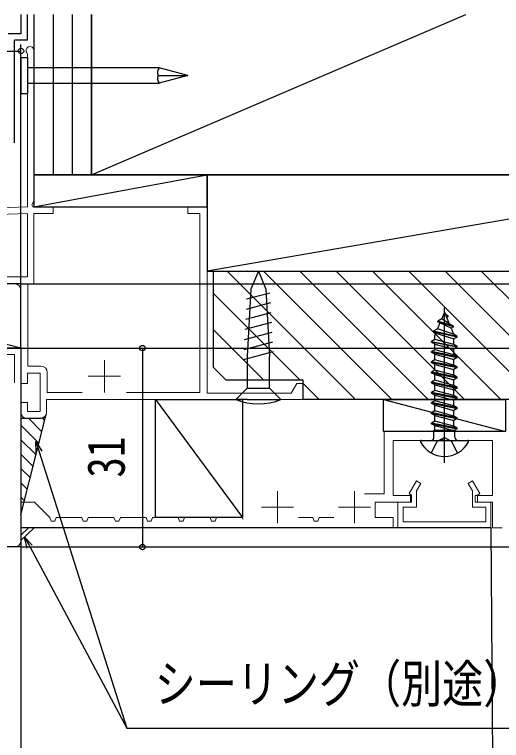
# Model space of a CAD drawing. Units: millimetres, scale not verified. Extents: x -693 to 693, y -1120 to 1122.
# Drawn here: x -483.1 to -407.2, y 616.4 to 729.6 of the extents above; entities that cross this region are included whole.
import ezdxf
from ezdxf.enums import TextEntityAlignment as Align

# ---------------------------------------------------------------- set-up
doc = ezdxf.new("R2010")
doc.units = ezdxf.units.MM
doc.header["$LTSCALE"] = 5
doc.layers.add('0-3_YKK_11', color=7, linetype='Continuous', lineweight=18)
doc.layers.add('0-4_YKK_11E', color=4, linetype='Continuous', lineweight=18)
for name, color, linetype in [('0-5_YKK_12', 2, 'Continuous'), ('0-6_YKK_13', 4, 'Continuous'), ('0-8_YKK_D', 6, 'Continuous'), ('0-A_YSS_K', 3, 'Continuous')]:
    doc.layers.add(name, color=color, linetype=linetype)
doc.styles.add('ＭＳ ゴシック', font='')
doc.styles.get('ＭＳ ゴシック').set_extended_font_data('MS Gothic')

msp = doc.modelspace()

# ---------------------------------------------------------------- linework, layer by layer
at = {"layer": '0-3_YKK_11', "color": 1}
for p, q in [((-442.064, 650.304), (-442.064, 655.304)), ((-430.064, 650.304), (-430.064, 655.304)), ((-444.564, 652.804), (-439.564, 652.804)), ((-432.564, 652.804), (-427.564, 652.804))]:
    msp.add_line(p, q, dxfattribs=at)
at = {"layer": '0-3_YKK_11', "color": 211}
msp.add_lwpolyline([(-482.064, 647.604), (-482.064, 677.604), (-486.064, 677.604), (-486.064, 676.604), (-483.064, 676.604), (-483.064, 672.204)], dxfattribs=at)
at = {"layer": '0-3_YKK_11', "color": 1}
for points in [[(-428.514, 654.904), (-425.464, 654.904), (-425.464, 664.604), (-407.064, 664.604)], [(-407.064, 649.604), (-408.564, 649.604), (-408.564, 653.604), (-411.264, 653.604), (-411.264, 654.604), (-408.564, 654.604), (-408.564, 663.204), (-415.855, 663.204), (-416.039, 663.324), (-416.588, 663.324), (-416.772, 663.204), (-424.064, 663.204), (-424.064, 654.604), (-421.364, 654.604), (-421.364, 653.604), (-426.864, 653.604), (-426.864, 651.204), (-424.064, 651.204), (-424.064, 649.604), (-482.064, 649.604), (-482.064, 653.604), (-479.964, 653.604), (-477.564, 651.204), (-477.342, 650.604), (-476.785, 650.604), (-476.564, 651.204), (-472.564, 651.204), (-472.342, 650.604), (-471.785, 650.604), (-471.564, 651.204), (-467.564, 651.204), (-467.342, 650.604), (-466.785, 650.604), (-466.564, 651.204), (-462.564, 651.204), (-462.342, 650.604)], [(-462.342, 650.604), (-461.785, 650.604), (-461.564, 651.204), (-457.564, 651.204), (-457.342, 650.604), (-456.785, 650.604), (-456.564, 651.204), (-452.564, 651.204), (-452.342, 650.604), (-451.785, 650.604), (-451.564, 651.204), (-447.564, 651.204), (-447.439, 650.866)], [(-438.814, 651.204), (-436.564, 651.204), (-436.342, 650.604), (-435.785, 650.604), (-435.564, 651.204), (-433.313, 651.204)]]:
    msp.add_lwpolyline(points, dxfattribs=at)
msp.add_lwpolyline([(-423.314, 649.604), (-408.814, 649.604), (-408.814, 653.604), (-410.914, 653.604), (-410.914, 654.704), (-410.54, 654.92), (-411.686, 656.904), (-412.379, 656.504), (-411.714, 655.352), (-411.714, 652.804), (-409.614, 652.804), (-409.614, 650.504), (-422.514, 650.504), (-422.514, 652.804), (-420.414, 652.804), (-420.414, 655.352), (-419.748, 656.504), (-420.441, 656.904), (-421.587, 654.92), (-421.214, 654.704), (-421.214, 653.604), (-423.314, 653.604)], close=True, dxfattribs=at)
at = {"layer": '0-3_YKK_11'}
msp.add_lwpolyline([(-480.004, 649.594), (-482.064, 649.594), (-482.064, 647.604)], dxfattribs=at)
at = {"layer": '0-3_YKK_11', "color": 211}
msp.add_arc((-483.064, 647.604), 1, 270.00001, 359.99999, dxfattribs=at)
at = {"layer": '0-4_YKK_11E'}
for p, q in [((-453.065, 699.604), (-456.065, 699.604)), ((-469.065, 670.704), (-469.065, 675.704)), ((-466.565, 673.204), (-471.565, 673.204)), ((-479.065, 666.604), (-481.065, 666.604))]:
    msp.add_line(p, q, dxfattribs=at)
for points in [[(-483.065, 687.604), (-489.265, 687.604), (-489.265, 688.704), (-487.265, 688.704), (-487.265, 692.204), (-495.865, 692.204), (-495.865, 688.704), (-493.865, 688.704), (-493.865, 687.604), (-504.607, 687.604), (-504.791, 687.484), (-505.34, 687.484), (-505.524, 687.604), (-518.065, 687.604), (-518.065, 698.312), (-481.065, 699.604), (-481.065, 723.438), (-481.132, 723.627)], [(-480.065, 724.004), (-480.065, 700.504), (-480.389, 699.944), (-480.192, 699.604), (-477.065, 699.604), (-477.065, 698.604), (-480.065, 698.604), (-480.065, 687.604), (-480.965, 687.604), (-480.965, 674.804), (-478.965, 674.804)], [(-453.065, 699.604), (-453.065, 670.604), (-439.931, 670.604), (-439.065, 672.104), (-438.065, 672.104), (-438.065, 669.604), (-478.065, 669.604), (-478.065, 667.604)], [(-456.065, 699.604), (-456.065, 698.604), (-454.165, 698.604), (-454.165, 670.704), (-465.606, 670.704)], [(-507.525, 688.704), (-517.065, 688.704), (-517.065, 697.347), (-481.065, 698.604), (-481.065, 688.704), (-486.265, 688.704), (-486.265, 693.304), (-496.865, 693.304), (-496.865, 688.704)], [(-482.065, 667.604), (-482.065, 669.104), (-481.065, 669.104), (-481.065, 667.704), (-479.065, 667.704), (-479.065, 673.704), (-481.065, 673.704), (-481.065, 672.104), (-482.065, 672.104), (-482.065, 686.604)], [(-477.965, 673.804), (-477.965, 670.704), (-472.525, 670.704)]]:
    msp.add_lwpolyline(points, dxfattribs=at)
for centre, radius, start, end in [((-480.665, 724.004), 0.6, 0.00246, 218.95559), ((-483.065, 686.604), 1, 0, 89.99998), ((-478.965, 673.804), 1, 0, 89.99998), ((-481.065, 667.604), 1, 180.00002, 270), ((-479.065, 667.604), 1, 270, 359.99998)]:
    msp.add_arc(centre, radius, start, end, dxfattribs=at)
at = {"layer": '0-5_YKK_12'}
for p, q in [((-482.066, 677.604), (-521.066, 677.604)), ((-482.066, 677.604), (-482.066, 612.293)), ((-408.814, 649.604), (-482.064, 649.594)), ((-408.814, 649.604), (-408.166, 541.172)), ((-482.066, 646.604), (-486.066, 646.604))]:
    msp.add_line(p, q, dxfattribs=at)
at = {"layer": '0-6_YKK_13'}
for p, q in [((-482.066, 677.606), (-521.066, 687.604)), ((-416.064, 659.704), (-416.064, 683.858)), ((-416.064, 683.204), (-416.487, 682.181)), ((-416.064, 683.204), (-415.317, 681.401)), ((-415.464, 682.514), (-415.717, 682.368)), ((-416.763, 681.517), (-417.133, 680.622)), ((-416.487, 682.181), (-417.114, 681.819)), ((-417.114, 681.719), (-417.114, 681.819)), ((-414.664, 680.924), (-417.114, 681.719)), ((-416.763, 681.517), (-417.114, 681.719)), ((-415.031, 680.712), (-416.763, 681.517)), ((-415.317, 681.401), (-416.487, 682.181)), ((-414.664, 681.024), (-415.317, 681.401)), ((-417.133, 680.622), (-417.814, 680.229)), ((-414.064, 679.434), (-417.814, 680.229)), ((-417.814, 680.129), (-417.814, 680.229)), ((-414.64, 679.767), (-417.133, 680.622)), ((-414.664, 680.924), (-415.031, 680.712)), ((-415.031, 680.712), (-414.64, 679.767)), ((-414.064, 679.334), (-417.814, 680.129)), ((-417.429, 679.907), (-417.814, 680.129)), ((-417.429, 679.907), (-417.539, 679.643)), ((-417.539, 678.942), (-417.539, 679.643)), ((-417.429, 679.907), (-414.589, 679.031)), ((-414.064, 679.434), (-414.64, 679.767)), ((-414.064, 679.334), (-414.589, 679.031)), ((-414.589, 678.147), (-414.589, 679.031)), ((-414.064, 679.334), (-414.064, 679.434)), ((-417.539, 678.942), (-418.064, 678.639)), ((-418.064, 678.639), (-414.064, 677.844)), ((-418.064, 678.539), (-418.064, 678.639)), ((-414.064, 677.744), (-418.064, 678.539)), ((-417.539, 678.236), (-418.064, 678.539)), ((-414.589, 678.147), (-417.539, 678.942)), ((-417.539, 678.236), (-414.589, 677.441)), ((-417.539, 677.352), (-417.539, 678.236)), ((-414.064, 677.844), (-414.589, 678.147)), ((-417.539, 677.352), (-418.064, 677.049)), ((-414.064, 676.254), (-418.064, 677.049)), ((-418.064, 676.949), (-414.064, 676.154)), ((-414.589, 676.557), (-417.539, 677.352)), ((-414.064, 677.744), (-414.589, 677.441)), ((-414.589, 676.557), (-414.589, 677.441)), ((-414.064, 677.744), (-414.064, 677.844)), ((-417.539, 675.762), (-418.064, 675.459)), ((-417.539, 676.646), (-414.589, 675.851)), ((-417.539, 675.762), (-417.539, 676.646)), ((-414.589, 674.967), (-417.539, 675.762)), ((-414.064, 676.154), (-414.589, 675.851)), ((-414.589, 674.967), (-414.589, 675.851)), ((-418.064, 675.359), (-418.064, 675.459)), ((-414.064, 674.664), (-418.064, 675.459)), ((-417.539, 675.056), (-418.064, 675.359)), ((-418.064, 675.359), (-414.064, 674.564)), ((-417.539, 675.056), (-414.589, 674.261)), ((-417.539, 674.172), (-417.539, 675.056)), ((-414.064, 674.664), (-414.589, 674.967)), ((-414.064, 674.564), (-414.589, 674.261)), ((-414.064, 674.564), (-414.064, 674.664)), ((-417.539, 674.172), (-418.064, 673.869)), ((-417.539, 673.466), (-414.589, 672.671)), ((-417.539, 672.582), (-417.539, 673.466)), ((-414.589, 673.377), (-414.589, 674.261)), ((-417.539, 672.582), (-418.064, 672.279)), ((-414.064, 671.484), (-418.064, 672.279)), ((-414.589, 671.787), (-417.539, 672.582)), ((-414.064, 672.974), (-414.589, 672.671)), ((-414.589, 671.787), (-414.589, 672.671)), ((-418.064, 672.179), (-414.064, 671.384)), ((-417.539, 671.876), (-414.589, 671.081)), ((-417.539, 670.992), (-417.539, 671.876)), ((-414.064, 671.484), (-414.589, 671.787)), ((-414.064, 671.384), (-414.589, 671.081)), ((-414.589, 670.197), (-414.589, 671.081)), ((-414.064, 671.384), (-414.064, 671.484)), ((-417.539, 670.992), (-418.064, 670.689)), ((-417.539, 670.286), (-414.589, 669.491)), ((-417.539, 669.402), (-417.539, 670.286)), ((-461.081, 669.604), (-447.521, 651.204)), ((-425.564, 669.604), (-406.564, 664.604)), ((-417.539, 669.402), (-418.064, 669.099)), ((-414.064, 669.794), (-414.589, 669.491)), ((-414.589, 668.607), (-414.589, 669.491)), ((-417.539, 667.812), (-418.064, 667.509)), ((-417.539, 668.696), (-414.589, 667.901)), ((-417.539, 667.812), (-417.539, 668.696)), ((-414.064, 668.204), (-414.589, 667.901)), ((-414.589, 667.017), (-414.589, 667.901)), ((-417.539, 667.106), (-414.589, 666.311)), ((-417.539, 666.222), (-417.539, 667.106)), ((-414.064, 666.614), (-414.589, 666.311)), ((-417.539, 666.222), (-418.064, 665.919)), ((-417.539, 664.792), (-417.539, 665.516)), ((-417.539, 665.516), (-414.851, 664.792)), ((-414.589, 665.427), (-414.589, 666.311)), ((-417.704, 664.792), (-414.429, 664.792)), ((-417.699, 663.704), (-417.699, 664.792)), ((-414.064, 665.024), (-414.466, 664.792)), ((-414.429, 663.704), (-414.429, 664.792)), ((-419.659, 663.204), (-412.468, 663.204)), ((-416.064, 663.663), (-417.209, 663.054)), ((-416.064, 663.663), (-414.919, 663.054)), ((-418.114, 661.239), (-417.209, 663.054)), ((-414.014, 661.239), (-414.919, 663.054))]:
    msp.add_line(p, q, dxfattribs=at)
for points in [[(-521.066, 677.606), (-482.066, 677.606), (-482.066, 687.604), (-521.066, 687.604)], [(-461.081, 669.604), (-447.521, 669.604), (-447.521, 651.204), (-461.081, 651.204)], [(-425.564, 664.604), (-425.564, 669.604), (-406.564, 669.604), (-406.564, 664.604)]]:
    msp.add_lwpolyline(points, close=True, dxfattribs=at)
for points in [[(-415.464, 682.514), (-415.464, 682.614), (-415.931, 682.884)], [(-414.664, 680.924), (-414.664, 681.024), (-417.114, 681.819)], [(-417.539, 676.646), (-418.064, 676.949), (-418.064, 677.049)], [(-414.064, 676.154), (-414.064, 676.254), (-414.589, 676.557)], [(-418.064, 673.769), (-414.064, 672.974), (-414.064, 673.074), (-418.064, 673.869)], [(-417.539, 673.466), (-418.064, 673.769), (-418.064, 673.869)], [(-414.064, 673.074), (-414.589, 673.377), (-417.539, 674.172)], [(-417.539, 671.876), (-418.064, 672.179), (-418.064, 672.279)], [(-418.064, 670.589), (-414.064, 669.794), (-414.064, 669.894), (-418.064, 670.689)], [(-417.539, 670.286), (-418.064, 670.589), (-418.064, 670.689)], [(-414.064, 669.894), (-414.589, 670.197), (-417.539, 670.992)], [(-418.064, 668.999), (-414.064, 668.204), (-414.064, 668.304), (-418.064, 669.099)], [(-417.539, 668.696), (-418.064, 668.999), (-418.064, 669.099)], [(-414.064, 668.304), (-414.589, 668.607), (-417.539, 669.402)], [(-414.064, 666.714), (-414.589, 667.017), (-417.539, 667.812)], [(-418.064, 667.409), (-414.064, 666.614), (-414.064, 666.714), (-418.064, 667.509)], [(-417.539, 667.106), (-418.064, 667.409), (-418.064, 667.509)], [(-418.064, 665.819), (-414.064, 665.024), (-414.064, 665.124), (-418.064, 665.919)], [(-417.539, 665.516), (-418.064, 665.819), (-418.064, 665.919)], [(-414.064, 665.124), (-414.589, 665.427), (-417.539, 666.222)]]:
    msp.add_lwpolyline(points, dxfattribs=at)
for centre, radius, start, end in [((-419.659, 663.05), 0.154, 90, 207.28096), ((-418.199, 663.704), 0.5, 270, 0), ((-413.929, 663.704), 0.5, 180, 270), ((-412.468, 663.05), 0.154, 332.71904, 90), ((-416.064, 664.904), 4.2, 207.28096, 332.71904)]:
    msp.add_arc(centre, radius, start, end, dxfattribs=at)
at = {"layer": '0-8_YKK_D'}
for p, q in [((-482.064, 678.304), (-482.064, 724.915)), ((-522.064, 723.915), (-482.064, 723.915)), ((-482.065, 687.604), (-350.766, 687.604)), ((-482.065, 687.604), (-335.766, 687.604)), ((-482.065, 677.604), (-350.766, 677.604)), ((-482.065, 677.604), (-350.766, 677.604)), ((-481.364, 677.604), (-462.123, 677.604)), ((-463.123, 677.604), (-463.123, 646.606)), ((-482.064, 646.604), (-374.766, 646.604)), ((-481.333, 646.606), (-462.123, 646.606))]:
    msp.add_line(p, q, dxfattribs=at)
for points in [[(-479.679, 661.286), (-479.76, 663.044), (-478.811, 661.562)], [(-479.76, 663.044), (-479.245, 661.424), (-465.553, 618.337), (-394.786, 618.337)], [(-481.098, 646.437), (-481.498, 648.151), (-480.295, 646.866)], [(-481.498, 648.151), (-480.696, 646.652), (-465.553, 618.337)]]:
    msp.add_lwpolyline(points, dxfattribs=at)
for centre in [(-482.064, 723.915), (-463.123, 677.604), (-463.123, 646.606)]:
    msp.add_circle(centre, 0.425, dxfattribs=at)
at = {"layer": '0-A_YSS_K'}
for p, q in [((-482.059, 729.604), (-482.059, 726.604)), ((-481.059, 725.604), (-481.059, 729.604)), ((-477.064, 729.604), (-477.064, 704.604)), ((-474.064, 729.604), (-474.064, 704.604)), ((-471.064, 704.604), (-412.73, 729.604)), ((-482.059, 726.604), (-484.059, 726.604)), ((-483.059, 709.594), (-483.059, 725.604)), ((-481.059, 725.604), (-483.059, 725.604)), ((-482.004, 717.284), (-482.004, 722.924)), ((-482.004, 722.924), (-481.064, 722.924)), ((-481.064, 722.924), (-481.064, 717.284)), ((-460.542, 721.304), (-481.064, 721.304)), ((-456.064, 720.104), (-460.542, 721.304)), ((-460.7, 720.104), (-456.064, 720.104)), ((-456.064, 720.104), (-460.542, 718.904)), ((-481.064, 718.904), (-460.542, 718.904)), ((-482.004, 717.284), (-481.064, 717.284)), ((-480.064, 699.604), (-453.064, 704.604)), ((-366.064, 704.604), (-453.064, 689.604)), ((-453.064, 704.604), (-453.064, 689.604)), ((-366.064, 704.604), (-453.064, 704.604)), ((-453.064, 689.604), (-366.064, 689.604)), ((-429.918, 669.603), (-449.918, 689.603)), ((-424.261, 669.603), (-444.261, 689.603)), ((-418.604, 669.603), (-438.604, 689.603)), ((-412.948, 669.603), (-432.948, 689.603)), ((-407.291, 669.603), (-427.291, 689.603)), ((-401.634, 669.603), (-421.634, 689.603)), ((-395.977, 669.603), (-415.977, 689.603)), ((-390.32, 669.603), (-410.32, 689.603)), ((-438.575, 672.603), (-452.065, 686.093)), ((-443.28, 686.182), (-446.901, 685.211)), ((-443.195, 684.651), (-446.988, 683.635)), ((-443.11, 683.121), (-447.076, 682.059)), ((-443.025, 681.591), (-447.163, 680.482)), ((-444.232, 672.603), (-452.065, 680.436)), ((-442.94, 680.061), (-447.251, 678.906)), ((-442.856, 678.531), (-447.338, 677.33)), ((-442.771, 677.001), (-447.426, 675.753)), ((-446.814, 676.271), (-446.814, 671.354)), ((-443.314, 671.354), (-443.314, 676.271)), ((-446.814, 671.354), (-443.314, 671.354)), ((-435.575, 669.603), (-438.065, 672.093)), ((-446.814, 669.604), (-443.314, 669.604)), ((-478.877, 664.626), (-480.855, 666.604)), ((-478.435, 666.429), (-478.61, 666.604)), ((-479.318, 662.822), (-482.064, 665.568)), ((-479.759, 661.018), (-482.064, 663.322)), ((-480.201, 659.215), (-482.064, 661.077)), ((-480.642, 657.411), (-482.064, 658.832)), ((-481.084, 655.608), (-482.07, 656.594)), ((-481.525, 653.804), (-482.075, 654.354)), ((-481.967, 652), (-482.067, 652.101)), ((-482.064, 647.604), (-479.993, 649.604)), ((-482.064, 648.44), (-480.909, 649.594))]:
    msp.add_line(p, q, dxfattribs=at)
for points in [[(-480.064, 729.604), (-480.064, 704.604), (-471.064, 704.604), (-471.064, 729.604)], [(-471.064, 729.604), (-471.064, 704.604), (-366.064, 704.604)], [(-452.062, 689.604), (-338.062, 689.604), (-338.062, 671.604)], [(-340.062, 669.604), (-438.062, 669.604), (-438.062, 672.604), (-450.062, 672.604), (-452.062, 674.604), (-452.062, 689.604)], [(-445.064, 689.604), (-446.23, 686.788), (-446.814, 676.271)], [(-445.064, 689.604), (-443.897, 686.788), (-443.314, 676.271)], [(-446.814, 669.604), (-448.564, 669.604), (-446.814, 671.354)], [(-443.314, 669.604), (-441.564, 669.604), (-443.314, 671.354)], [(-482.064, 651.604), (-478.139, 667.228), (-478.358, 666.897), (-478.612, 666.713), (-478.939, 666.604), (-479.065, 666.604), (-482.064, 666.604)]]:
    msp.add_lwpolyline(points, dxfattribs=at)
msp.add_lwpolyline([(-453.064, 699.604), (-453.064, 704.604), (-480.064, 704.604), (-480.064, 699.604)], close=True, dxfattribs=at)
for centre, radius, start, end in [((-459.594, 720.569), 1.2, 142.21414, 202.78586), ((-459.594, 719.64), 1.2, 157.21414, 217.78586), ((-445.064, 678.004), 9.1, 247.38014, 292.61986)]:
    msp.add_arc(centre, radius, start, end, dxfattribs=at)

# ---------------------------------------------------------------- texts
at = {"layer": '0-8_YKK_D', "style": 'ＭＳ ゴシック', "width": 0.8}
msp.add_text('31', height=5.865, rotation=90, dxfattribs=at).set_placement((-464.123, 657.412), align=Align.BOTTOM_LEFT)
msp.add_text('シーリング（別途）', height=5.865, dxfattribs=at).set_placement((-461.223, 620.592), align=Align.BOTTOM_LEFT)

doc.saveas('drawing.dxf')
